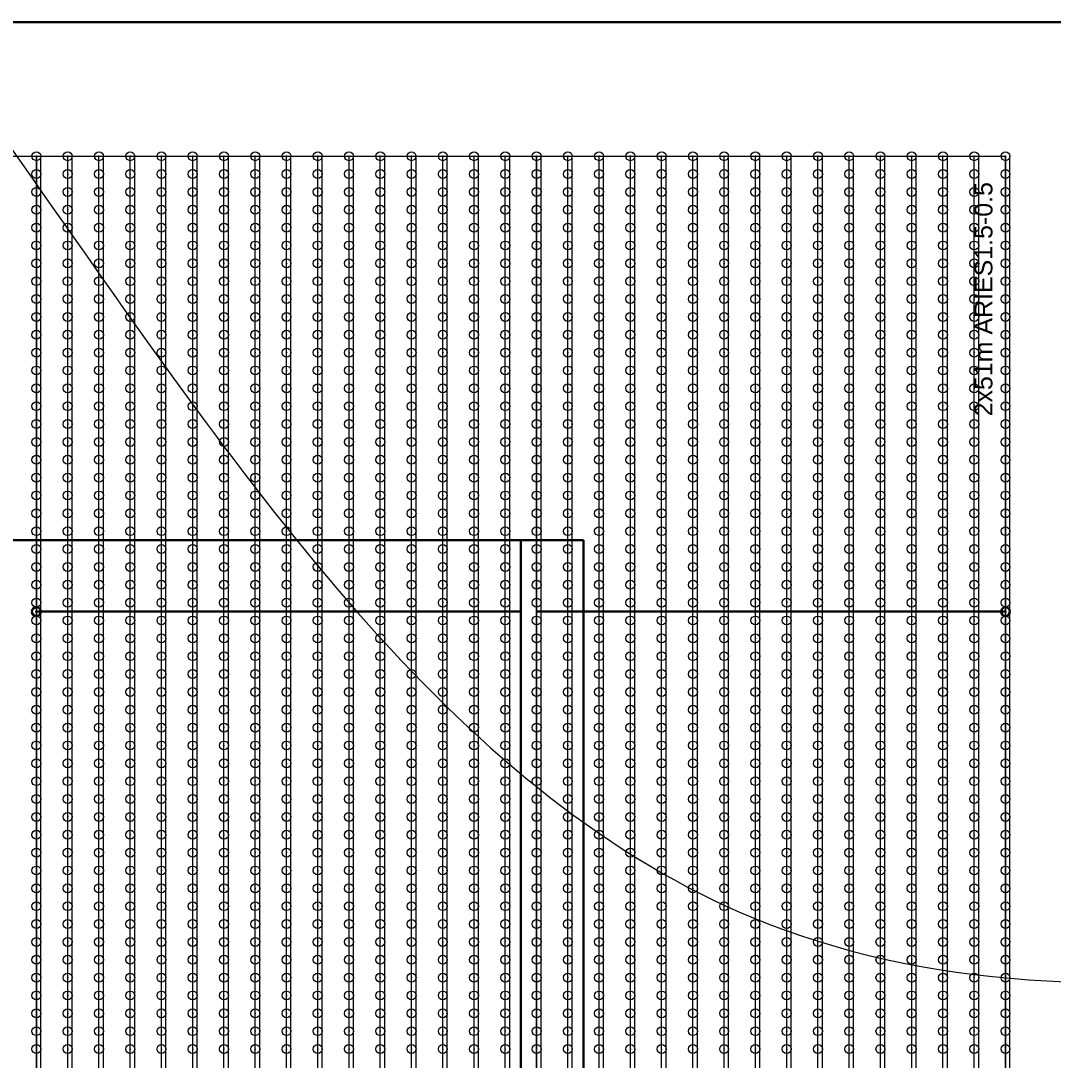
# Model space of a CAD drawing. Extents: x -405 to 744, y -1220 to 687.
# Drawn here: x 401.1 to 516.6, y -85.3 to 31.2 of the extents above; entities that cross this region are included whole.
import ezdxf

# ---------------------------------------------------------------- set-up
doc = ezdxf.new("R2010")
doc.units = 0
doc.header["$PDMODE"] = 32
doc.header["$PDSIZE"] = 1
doc.layers.get('0').update_dxf_attribs({"linetype": 'CONTINUOUS', "lineweight": 9})
doc.layers.get('Defpoints').update_dxf_attribs({"linetype": 'CONTINUOUS'})
for name, color, linetype, lineweight in [('Curvas', 8, 'CONTINUOUS', 9), ('Cálculos', 154, 'CONTINUOUS', 9), ('Estacas-uva', 8, 'CONTINUOUS', 15), ('Limite de Válvulas', 7, 'CONTINUOUS', 9), ('LP050-PN040', 4, 'CONTINUOUS', 30), ('LP075-PN040', 1, 'CONTINUOUS', 30), ('Poligonal', 7, 'CONTINUOUS', 30), ('T-nº de emissor', 7, 'CONTINUOUS', 9), ('Tubo Gotejador', 72, 'CONTINUOUS', 9)]:
    doc.layers.add(name, color=color, linetype=linetype, lineweight=lineweight)
doc.layers.add('Final de Ramal 50', color=4, linetype='CONTINUOUS', lineweight=30, plot=False)
doc.styles.add('TEXTO EMISSOR', font='arial.ttf', dxfattribs={"height": 2})
doc.dimstyles.new('2xARIES1.5-0.5', dxfattribs={"dimscale": 0, "dimtxt": 3, "dimasz": 0.01, "dimexe": 0, "dimexo": 0, "dimgap": 1.5, "dimtad": 3, "dimjust": 1, "dimdec": 0, "dimzin": 12, "dimdsep": 46, "dimtxsty": 'TEXTO EMISSOR', "dimblk": 'NONE', "dimcen": 2.5, "dimse1": 1, "dimse2": 1, "dimsd1": 1, "dimsd2": 1, "dimclrd": 7, "dimclre": 7, "dimclrt": 256, "dimadec": 0, "dimazin": 0, "dimtfac": 1, "dimtdec": 0, "dimtmove": 0, "dimatfit": 3, "dimldrblk": 'OPEN', "dimfxl": 1, "dimtolj": 1, "dimtzin": 0, "dimarcsym": 0})

# ---------------------------------------------------------------- blocks, each defined once
blk = doc.blocks.new('*D169')
at = {"layer": 'Defpoints', "color": 0}
for p in [(512.98, 16), (511.38, -35), (512.98, -35)]:
    blk.add_point(p, dxfattribs=at)
at = {"layer": 'T-nº de emissor', "insert": (508.85, -0.02), "char_height": 2, "attachment_point": 5, "rotation": 90, "style": 'TEXTO EMISSOR'}
blk.add_mtext('\\A1;2x51m ARIES1.5-0.5', dxfattribs=at)
blk = doc.blocks.new('_None')
blk = doc.blocks.new('_OPEN')
at = {"color": 0, "linetype": 'ByBlock'}
for p, q in [((-1, 0), (0, 0)), ((0, 0), (-1, 0)), ((0, 0), (-1, 0))]:
    blk.add_line(p, q, dxfattribs=at)
blk = doc.blocks.new('*D170')
at = {"layer": 'Defpoints', "color": 0}
for p in [(511.3, -35), (511.8, -35), (511.3, -129)]:
    blk.add_point(p, dxfattribs=at)
at = {"layer": 'T-nº de emissor', "insert": (509.266, -112.976), "char_height": 2, "attachment_point": 5, "rotation": 90, "style": 'TEXTO EMISSOR'}
blk.add_mtext('\\A1;2x94m ARIES1.5-0.5', dxfattribs=at)

msp = doc.modelspace()

# ---------------------------------------------------------------- linework, layer by layer
at = {"layer": 'Curvas'}
for points in [[(-90, 210), (-90, 84), (-70, -41), (40, -156), (170, -226), (355, -256), (470, -316), (545, -321), (610, -326)], [(-60, 210), (-50, 20), (50, -60), (240, -70), (380, -140), (480, -180), (580, -180), (630, -170)], [(-20, 210), (-30, 120), (24.8, 0), (94.8, 0), (204.8, 50), (334.8, 80), (404.8, 10), (484.8, -70), (614.8, -50), (644.8, -30)]]:
    msp.add_spline(points, degree=3, dxfattribs=at)
at = {"layer": 'Cálculos'}
for points in [[(24.8, 31), (524.8, 31)], [(38.6, 31), (524.8, 31)]]:
    msp.add_lwpolyline(points, dxfattribs=at)
at = {"layer": 'Estacas-uva'}
for p in [(402.8, 16), (406.3, 16), (409.8, 16), (413.3, 16), (416.8, 16), (420.3, 16), (423.8, 16), (427.3, 16), (430.8, 16), (434.3, 16), (437.8, 16), (441.3, 16), (444.8, 16), (448.3, 16), (451.8, 16), (455.3, 16), (458.8, 16), (462.3, 16), (465.8, 16), (469.3, 16), (472.8, 16), (476.3, 16), (479.8, 16), (483.3, 16), (486.8, 16), (490.3, 16), (493.8, 16), (497.3, 16), (500.8, 16), (504.3, 16), (507.8, 16), (511.3, 16), (402.8, 14), (406.3, 14), (409.8, 14), (413.3, 14), (416.8, 14), (420.3, 14), (423.8, 14), (427.3, 14), (430.8, 14), (434.3, 14), (437.8, 14), (441.3, 14), (444.8, 14), (448.3, 14), (451.8, 14), (455.3, 14), (458.8, 14), (462.3, 14), (465.8, 14), (469.3, 14), (472.8, 14), (476.3, 14), (479.8, 14), (483.3, 14), (486.8, 14), (490.3, 14), (493.8, 14), (497.3, 14), (500.8, 14), (504.3, 14), (507.8, 14), (511.3, 14), (402.8, 12), (406.3, 12), (409.8, 12), (413.3, 12), (416.8, 12), (420.3, 12), (423.8, 12), (427.3, 12), (430.8, 12), (434.3, 12), (437.8, 12), (441.3, 12), (444.8, 12), (448.3, 12), (451.8, 12), (455.3, 12), (458.8, 12), (462.3, 12), (465.8, 12), (469.3, 12), (472.8, 12), (476.3, 12), (479.8, 12), (483.3, 12), (486.8, 12), (490.3, 12), (493.8, 12), (497.3, 12), (500.8, 12), (504.3, 12), (507.8, 12), (511.3, 12), (402.8, 10), (406.3, 10), (409.8, 10), (413.3, 10), (416.8, 10), (420.3, 10), (423.8, 10), (427.3, 10), (430.8, 10), (434.3, 10), (437.8, 10), (441.3, 10), (444.8, 10), (448.3, 10), (451.8, 10), (455.3, 10), (458.8, 10), (462.3, 10), (465.8, 10), (469.3, 10), (472.8, 10), (476.3, 10), (479.8, 10), (483.3, 10), (486.8, 10), (490.3, 10), (493.8, 10), (497.3, 10), (500.8, 10), (504.3, 10), (507.8, 10), (511.3, 10), (402.8, 8), (406.3, 8), (409.8, 8), (413.3, 8), (416.8, 8), (420.3, 8), (423.8, 8), (427.3, 8), (430.8, 8), (434.3, 8), (437.8, 8), (441.3, 8), (444.8, 8), (448.3, 8), (451.8, 8), (455.3, 8), (458.8, 8), (462.3, 8), (465.8, 8), (469.3, 8), (472.8, 8), (476.3, 8), (479.8, 8), (483.3, 8), (486.8, 8), (490.3, 8), (493.8, 8), (497.3, 8), (500.8, 8), (504.3, 8), (507.8, 8), (511.3, 8), (402.8, 6), (406.3, 6), (409.8, 6), (413.3, 6), (416.8, 6), (420.3, 6), (423.8, 6), (427.3, 6), (430.8, 6), (434.3, 6), (437.8, 6), (441.3, 6), (444.8, 6), (448.3, 6), (451.8, 6), (455.3, 6), (458.8, 6), (462.3, 6), (465.8, 6), (469.3, 6), (472.8, 6), (476.3, 6), (479.8, 6), (483.3, 6), (486.8, 6), (490.3, 6), (493.8, 6), (497.3, 6), (500.8, 6), (504.3, 6), (507.8, 6), (511.3, 6), (402.8, 4), (406.3, 4), (409.8, 4), (413.3, 4), (416.8, 4), (420.3, 4), (423.8, 4), (427.3, 4), (430.8, 4), (434.3, 4), (437.8, 4), (441.3, 4), (444.8, 4), (448.3, 4), (451.8, 4), (455.3, 4), (458.8, 4), (462.3, 4), (465.8, 4), (469.3, 4), (472.8, 4), (476.3, 4), (479.8, 4), (483.3, 4), (486.8, 4), (490.3, 4), (493.8, 4), (497.3, 4), (500.8, 4), (504.3, 4), (507.8, 4), (511.3, 4), (402.8, 2), (406.3, 2), (409.8, 2), (413.3, 2), (416.8, 2), (420.3, 2), (423.8, 2), (427.3, 2), (430.8, 2), (434.3, 2), (437.8, 2), (441.3, 2), (444.8, 2), (448.3, 2), (451.8, 2), (455.3, 2), (458.8, 2), (462.3, 2), (465.8, 2), (469.3, 2), (472.8, 2), (476.3, 2), (479.8, 2), (483.3, 2), (486.8, 2), (490.3, 2), (493.8, 2), (497.3, 2), (500.8, 2), (504.3, 2), (507.8, 2), (511.3, 2), (402.8, 0), (406.3, 0), (409.8, 0), (413.3, 0), (416.8, 0), (420.3, 0), (423.8, 0), (427.3, 0), (430.8, 0), (434.3, 0), (437.8, 0), (441.3, 0), (444.8, 0), (448.3, 0), (451.8, 0), (455.3, 0), (458.8, 0), (462.3, 0), (465.8, 0), (469.3, 0), (472.8, 0), (476.3, 0), (479.8, 0), (483.3, 0), (486.8, 0), (490.3, 0), (493.8, 0), (497.3, 0), (500.8, 0), (504.3, 0), (507.8, 0), (511.3, 0), (402.8, -2), (406.3, -2), (409.8, -2), (413.3, -2), (416.8, -2), (420.3, -2), (423.8, -2), (427.3, -2), (430.8, -2), (434.3, -2), (437.8, -2), (441.3, -2), (444.8, -2), (448.3, -2), (451.8, -2), (455.3, -2), (458.8, -2), (462.3, -2), (465.8, -2), (469.3, -2), (472.8, -2), (476.3, -2), (479.8, -2), (483.3, -2), (486.8, -2), (490.3, -2), (493.8, -2), (497.3, -2), (500.8, -2), (504.3, -2), (507.8, -2), (511.3, -2), (402.8, -4), (406.3, -4), (409.8, -4), (413.3, -4), (416.8, -4), (420.3, -4), (423.8, -4), (427.3, -4), (430.8, -4), (434.3, -4), (437.8, -4), (441.3, -4), (444.8, -4), (448.3, -4), (451.8, -4), (455.3, -4), (458.8, -4), (462.3, -4), (465.8, -4), (469.3, -4), (472.8, -4), (476.3, -4), (479.8, -4), (483.3, -4), (486.8, -4), (490.3, -4), (493.8, -4), (497.3, -4), (500.8, -4), (504.3, -4), (507.8, -4), (511.3, -4), (402.8, -6), (406.3, -6), (409.8, -6), (413.3, -6), (416.8, -6), (420.3, -6), (423.8, -6), (427.3, -6), (430.8, -6), (434.3, -6), (437.8, -6), (441.3, -6), (444.8, -6), (448.3, -6), (451.8, -6), (455.3, -6), (458.8, -6), (462.3, -6), (465.8, -6), (469.3, -6), (472.8, -6), (476.3, -6), (479.8, -6), (483.3, -6), (486.8, -6), (490.3, -6), (493.8, -6), (497.3, -6), (500.8, -6), (504.3, -6), (507.8, -6), (511.3, -6), (402.8, -8), (406.3, -8), (409.8, -8), (413.3, -8), (416.8, -8), (420.3, -8), (423.8, -8), (427.3, -8), (430.8, -8), (434.3, -8), (437.8, -8), (441.3, -8), (444.8, -8), (448.3, -8), (451.8, -8), (455.3, -8), (458.8, -8), (462.3, -8), (465.8, -8), (469.3, -8), (472.8, -8), (476.3, -8), (479.8, -8), (483.3, -8), (486.8, -8), (490.3, -8), (493.8, -8), (497.3, -8), (500.8, -8), (504.3, -8), (507.8, -8), (511.3, -8), (402.8, -10), (406.3, -10), (409.8, -10), (413.3, -10), (416.8, -10), (420.3, -10), (423.8, -10), (427.3, -10), (430.8, -10), (434.3, -10), (437.8, -10), (441.3, -10), (444.8, -10), (448.3, -10), (451.8, -10), (455.3, -10), (458.8, -10), (462.3, -10), (465.8, -10), (469.3, -10), (472.8, -10), (476.3, -10), (479.8, -10), (483.3, -10), (486.8, -10), (490.3, -10), (493.8, -10), (497.3, -10), (500.8, -10), (504.3, -10), (507.8, -10), (511.3, -10), (402.8, -12), (406.3, -12), (409.8, -12), (413.3, -12), (416.8, -12), (420.3, -12), (423.8, -12), (427.3, -12), (430.8, -12), (434.3, -12), (437.8, -12), (441.3, -12), (444.8, -12), (448.3, -12), (451.8, -12), (455.3, -12), (458.8, -12), (462.3, -12), (465.8, -12), (469.3, -12), (472.8, -12), (476.3, -12), (479.8, -12), (483.3, -12), (486.8, -12), (490.3, -12), (493.8, -12), (497.3, -12), (500.8, -12), (504.3, -12), (507.8, -12), (511.3, -12), (402.8, -14), (406.3, -14), (409.8, -14), (413.3, -14), (416.8, -14), (420.3, -14), (423.8, -14), (427.3, -14), (430.8, -14), (434.3, -14), (437.8, -14), (441.3, -14), (444.8, -14), (448.3, -14), (451.8, -14), (455.3, -14), (458.8, -14), (462.3, -14), (465.8, -14), (469.3, -14), (472.8, -14), (476.3, -14), (479.8, -14), (483.3, -14), (486.8, -14), (490.3, -14), (493.8, -14), (497.3, -14), (500.8, -14), (504.3, -14), (507.8, -14), (511.3, -14), (402.8, -16), (406.3, -16), (409.8, -16), (413.3, -16), (416.8, -16), (420.3, -16), (423.8, -16), (427.3, -16), (430.8, -16), (434.3, -16), (437.8, -16), (441.3, -16), (444.8, -16), (448.3, -16), (451.8, -16), (455.3, -16), (458.8, -16), (462.3, -16), (465.8, -16), (469.3, -16), (472.8, -16), (476.3, -16), (479.8, -16), (483.3, -16), (486.8, -16), (490.3, -16), (493.8, -16), (497.3, -16), (500.8, -16), (504.3, -16), (507.8, -16), (511.3, -16), (402.8, -18), (406.3, -18), (409.8, -18), (413.3, -18), (416.8, -18), (420.3, -18), (423.8, -18), (427.3, -18), (430.8, -18), (434.3, -18), (437.8, -18), (441.3, -18), (444.8, -18), (448.3, -18), (451.8, -18), (455.3, -18), (458.8, -18), (462.3, -18), (465.8, -18), (469.3, -18), (472.8, -18), (476.3, -18), (479.8, -18), (483.3, -18), (486.8, -18), (490.3, -18), (493.8, -18), (497.3, -18), (500.8, -18), (504.3, -18), (507.8, -18), (511.3, -18), (402.8, -20), (406.3, -20), (409.8, -20), (413.3, -20), (416.8, -20), (420.3, -20), (423.8, -20), (427.3, -20), (430.8, -20), (434.3, -20), (437.8, -20), (441.3, -20), (444.8, -20), (448.3, -20), (451.8, -20), (455.3, -20), (458.8, -20), (462.3, -20), (465.8, -20), (469.3, -20), (472.8, -20), (476.3, -20), (479.8, -20), (483.3, -20), (486.8, -20), (490.3, -20), (493.8, -20), (497.3, -20), (500.8, -20), (504.3, -20), (507.8, -20), (511.3, -20), (402.8, -22), (406.3, -22), (409.8, -22), (413.3, -22), (416.8, -22), (420.3, -22), (423.8, -22), (427.3, -22), (430.8, -22), (434.3, -22), (437.8, -22), (441.3, -22), (444.8, -22), (448.3, -22), (451.8, -22), (455.3, -22), (458.8, -22), (462.3, -22), (465.8, -22), (469.3, -22), (472.8, -22), (476.3, -22), (479.8, -22), (483.3, -22), (486.8, -22), (490.3, -22), (493.8, -22), (497.3, -22), (500.8, -22), (504.3, -22), (507.8, -22), (511.3, -22), (402.8, -24), (406.3, -24), (409.8, -24), (413.3, -24), (416.8, -24), (420.3, -24), (423.8, -24), (427.3, -24), (430.8, -24), (434.3, -24), (437.8, -24), (441.3, -24), (444.8, -24), (448.3, -24), (451.8, -24), (455.3, -24), (458.8, -24), (462.3, -24), (465.8, -24), (469.3, -24), (472.8, -24), (476.3, -24), (479.8, -24), (483.3, -24), (486.8, -24), (490.3, -24), (493.8, -24), (497.3, -24), (500.8, -24), (504.3, -24), (507.8, -24), (511.3, -24), (402.8, -26), (406.3, -26), (409.8, -26), (413.3, -26), (416.8, -26), (420.3, -26), (423.8, -26), (427.3, -26), (430.8, -26), (434.3, -26), (437.8, -26), (441.3, -26), (444.8, -26), (448.3, -26), (451.8, -26), (455.3, -26), (458.8, -26), (462.3, -26), (465.8, -26), (469.3, -26), (472.8, -26), (476.3, -26), (479.8, -26), (483.3, -26), (486.8, -26), (490.3, -26), (493.8, -26), (497.3, -26), (500.8, -26), (504.3, -26), (507.8, -26), (511.3, -26), (402.8, -28), (406.3, -28), (409.8, -28), (413.3, -28), (416.8, -28), (420.3, -28), (423.8, -28), (427.3, -28), (430.8, -28), (434.3, -28), (437.8, -28), (441.3, -28), (444.8, -28), (448.3, -28), (451.8, -28), (455.3, -28), (458.8, -28), (462.3, -28), (465.8, -28), (469.3, -28), (472.8, -28), (476.3, -28), (479.8, -28), (483.3, -28), (486.8, -28), (490.3, -28), (493.8, -28), (497.3, -28), (500.8, -28), (504.3, -28), (507.8, -28), (511.3, -28), (402.8, -30), (406.3, -30), (409.8, -30), (413.3, -30), (416.8, -30), (420.3, -30), (423.8, -30), (427.3, -30), (430.8, -30), (434.3, -30), (437.8, -30), (441.3, -30), (444.8, -30), (448.3, -30), (451.8, -30), (455.3, -30), (458.8, -30), (462.3, -30), (465.8, -30), (469.3, -30), (472.8, -30), (476.3, -30), (479.8, -30), (483.3, -30), (486.8, -30), (490.3, -30), (493.8, -30), (497.3, -30), (500.8, -30), (504.3, -30), (507.8, -30), (511.3, -30), (402.8, -32), (406.3, -32), (409.8, -32), (413.3, -32), (416.8, -32), (420.3, -32), (423.8, -32), (427.3, -32), (430.8, -32), (434.3, -32), (437.8, -32), (441.3, -32), (444.8, -32), (448.3, -32), (451.8, -32), (455.3, -32), (458.8, -32), (462.3, -32), (465.8, -32), (469.3, -32), (472.8, -32), (476.3, -32), (479.8, -32), (483.3, -32), (486.8, -32), (490.3, -32), (493.8, -32), (497.3, -32), (500.8, -32), (504.3, -32), (507.8, -32), (511.3, -32), (402.8, -34), (406.3, -34), (409.8, -34), (413.3, -34), (416.8, -34), (420.3, -34), (423.8, -34), (427.3, -34), (430.8, -34), (434.3, -34), (437.8, -34), (441.3, -34), (444.8, -34), (448.3, -34), (451.8, -34), (455.3, -34), (458.8, -34), (462.3, -34), (465.8, -34), (469.3, -34), (472.8, -34), (476.3, -34), (479.8, -34), (483.3, -34), (486.8, -34), (490.3, -34), (493.8, -34), (497.3, -34), (500.8, -34), (504.3, -34), (507.8, -34), (511.3, -34), (402.8, -36), (406.3, -36), (409.8, -36), (413.3, -36), (416.8, -36), (420.3, -36), (423.8, -36), (427.3, -36), (430.8, -36), (434.3, -36), (437.8, -36), (441.3, -36), (444.8, -36), (448.3, -36), (451.8, -36), (455.3, -36), (458.8, -36), (462.3, -36), (465.8, -36), (469.3, -36), (472.8, -36), (476.3, -36), (479.8, -36), (483.3, -36), (486.8, -36), (490.3, -36), (493.8, -36), (497.3, -36), (500.8, -36), (504.3, -36), (507.8, -36), (511.3, -36), (402.8, -38), (406.3, -38), (409.8, -38), (413.3, -38), (416.8, -38), (420.3, -38), (423.8, -38), (427.3, -38), (430.8, -38), (434.3, -38), (437.8, -38), (441.3, -38), (444.8, -38), (448.3, -38), (451.8, -38), (455.3, -38), (458.8, -38), (462.3, -38), (465.8, -38), (469.3, -38), (472.8, -38), (476.3, -38), (479.8, -38), (483.3, -38), (486.8, -38), (490.3, -38), (493.8, -38), (497.3, -38), (500.8, -38), (504.3, -38), (507.8, -38), (511.3, -38), (402.8, -40), (406.3, -40), (409.8, -40), (413.3, -40), (416.8, -40), (420.3, -40), (423.8, -40), (427.3, -40), (430.8, -40), (434.3, -40), (437.8, -40), (441.3, -40), (444.8, -40), (448.3, -40), (451.8, -40), (455.3, -40), (458.8, -40), (462.3, -40), (465.8, -40), (469.3, -40), (472.8, -40), (476.3, -40), (479.8, -40), (483.3, -40), (486.8, -40), (490.3, -40), (493.8, -40), (497.3, -40), (500.8, -40), (504.3, -40), (507.8, -40), (511.3, -40), (402.8, -42), (406.3, -42), (409.8, -42), (413.3, -42), (416.8, -42), (420.3, -42), (423.8, -42), (427.3, -42), (430.8, -42), (434.3, -42), (437.8, -42), (441.3, -42), (444.8, -42), (448.3, -42), (451.8, -42), (455.3, -42), (458.8, -42), (462.3, -42), (465.8, -42), (469.3, -42), (472.8, -42), (476.3, -42), (479.8, -42), (483.3, -42), (486.8, -42), (490.3, -42), (493.8, -42), (497.3, -42), (500.8, -42), (504.3, -42), (507.8, -42), (511.3, -42), (402.8, -44), (406.3, -44), (409.8, -44), (413.3, -44), (416.8, -44), (420.3, -44), (423.8, -44), (427.3, -44), (430.8, -44), (434.3, -44), (437.8, -44), (441.3, -44), (444.8, -44), (448.3, -44), (451.8, -44), (455.3, -44), (458.8, -44), (462.3, -44), (465.8, -44), (469.3, -44), (472.8, -44), (476.3, -44), (479.8, -44), (483.3, -44), (486.8, -44), (490.3, -44), (493.8, -44), (497.3, -44), (500.8, -44), (504.3, -44), (507.8, -44), (511.3, -44), (402.8, -46), (406.3, -46), (409.8, -46), (413.3, -46), (416.8, -46), (420.3, -46), (423.8, -46), (427.3, -46), (430.8, -46), (434.3, -46), (437.8, -46), (441.3, -46), (444.8, -46), (448.3, -46), (451.8, -46), (455.3, -46), (458.8, -46), (462.3, -46), (465.8, -46), (469.3, -46), (472.8, -46), (476.3, -46), (479.8, -46), (483.3, -46), (486.8, -46), (490.3, -46), (493.8, -46), (497.3, -46), (500.8, -46), (504.3, -46), (507.8, -46), (511.3, -46), (402.8, -48), (406.3, -48), (409.8, -48), (413.3, -48), (416.8, -48), (420.3, -48), (423.8, -48), (427.3, -48), (430.8, -48), (434.3, -48), (437.8, -48), (441.3, -48), (444.8, -48), (448.3, -48), (451.8, -48), (455.3, -48), (458.8, -48), (462.3, -48), (465.8, -48), (469.3, -48), (472.8, -48), (476.3, -48), (479.8, -48), (483.3, -48), (486.8, -48), (490.3, -48), (493.8, -48), (497.3, -48), (500.8, -48), (504.3, -48), (507.8, -48), (511.3, -48), (402.8, -50), (406.3, -50), (409.8, -50), (413.3, -50), (416.8, -50), (420.3, -50), (423.8, -50), (427.3, -50), (430.8, -50), (434.3, -50), (437.8, -50), (441.3, -50), (444.8, -50), (448.3, -50), (451.8, -50), (455.3, -50), (458.8, -50), (462.3, -50), (465.8, -50), (469.3, -50), (472.8, -50), (476.3, -50), (479.8, -50), (483.3, -50), (486.8, -50), (490.3, -50), (493.8, -50), (497.3, -50), (500.8, -50), (504.3, -50), (507.8, -50), (511.3, -50), (402.8, -52), (406.3, -52), (409.8, -52), (413.3, -52), (416.8, -52), (420.3, -52), (423.8, -52), (427.3, -52), (430.8, -52), (434.3, -52), (437.8, -52), (441.3, -52), (444.8, -52), (448.3, -52), (451.8, -52), (455.3, -52), (458.8, -52), (462.3, -52), (465.8, -52), (469.3, -52), (472.8, -52), (476.3, -52), (479.8, -52), (483.3, -52), (486.8, -52), (490.3, -52), (493.8, -52), (497.3, -52), (500.8, -52), (504.3, -52), (507.8, -52), (511.3, -52), (402.8, -54), (406.3, -54), (409.8, -54), (413.3, -54), (416.8, -54), (420.3, -54), (423.8, -54), (427.3, -54), (430.8, -54), (434.3, -54), (437.8, -54), (441.3, -54), (444.8, -54), (448.3, -54), (451.8, -54), (455.3, -54), (458.8, -54), (462.3, -54), (465.8, -54), (469.3, -54), (472.8, -54), (476.3, -54), (479.8, -54), (483.3, -54), (486.8, -54), (490.3, -54), (493.8, -54), (497.3, -54), (500.8, -54), (504.3, -54), (507.8, -54), (511.3, -54), (402.8, -56), (406.3, -56), (409.8, -56), (413.3, -56), (416.8, -56), (420.3, -56), (423.8, -56), (427.3, -56), (430.8, -56), (434.3, -56), (437.8, -56), (441.3, -56), (444.8, -56), (448.3, -56), (451.8, -56), (455.3, -56), (458.8, -56), (462.3, -56), (465.8, -56), (469.3, -56), (472.8, -56), (476.3, -56), (479.8, -56), (483.3, -56), (486.8, -56), (490.3, -56), (493.8, -56), (497.3, -56), (500.8, -56), (504.3, -56), (507.8, -56), (511.3, -56), (402.8, -58), (406.3, -58), (409.8, -58), (413.3, -58), (416.8, -58), (420.3, -58), (423.8, -58), (427.3, -58), (430.8, -58), (434.3, -58), (437.8, -58), (441.3, -58), (444.8, -58), (448.3, -58), (451.8, -58), (455.3, -58), (458.8, -58), (462.3, -58), (465.8, -58), (469.3, -58), (472.8, -58), (476.3, -58), (479.8, -58), (483.3, -58), (486.8, -58), (490.3, -58), (493.8, -58), (497.3, -58), (500.8, -58), (504.3, -58), (507.8, -58), (511.3, -58), (402.8, -60), (406.3, -60), (409.8, -60), (413.3, -60), (416.8, -60), (420.3, -60), (423.8, -60), (427.3, -60), (430.8, -60), (434.3, -60), (437.8, -60), (441.3, -60), (444.8, -60), (448.3, -60), (451.8, -60), (455.3, -60), (458.8, -60), (462.3, -60), (465.8, -60), (469.3, -60), (472.8, -60), (476.3, -60), (479.8, -60), (483.3, -60), (486.8, -60), (490.3, -60), (493.8, -60), (497.3, -60), (500.8, -60), (504.3, -60), (507.8, -60), (511.3, -60), (402.8, -62), (406.3, -62), (409.8, -62), (413.3, -62), (416.8, -62), (420.3, -62), (423.8, -62), (427.3, -62), (430.8, -62), (434.3, -62), (437.8, -62), (441.3, -62), (444.8, -62), (448.3, -62), (451.8, -62), (455.3, -62), (458.8, -62), (462.3, -62), (465.8, -62), (469.3, -62), (472.8, -62), (476.3, -62), (479.8, -62), (483.3, -62), (486.8, -62), (490.3, -62), (493.8, -62), (497.3, -62), (500.8, -62), (504.3, -62), (507.8, -62), (511.3, -62), (402.8, -64), (406.3, -64), (409.8, -64), (413.3, -64), (416.8, -64), (420.3, -64), (423.8, -64), (427.3, -64), (430.8, -64), (434.3, -64), (437.8, -64), (441.3, -64), (444.8, -64), (448.3, -64), (451.8, -64), (455.3, -64), (458.8, -64), (462.3, -64), (465.8, -64), (469.3, -64), (472.8, -64), (476.3, -64), (479.8, -64), (483.3, -64), (486.8, -64), (490.3, -64), (493.8, -64), (497.3, -64), (500.8, -64), (504.3, -64), (507.8, -64), (511.3, -64), (402.8, -66), (406.3, -66), (409.8, -66), (413.3, -66), (416.8, -66), (420.3, -66), (423.8, -66), (427.3, -66), (430.8, -66), (434.3, -66), (437.8, -66), (441.3, -66), (444.8, -66), (448.3, -66), (451.8, -66), (455.3, -66), (458.8, -66), (462.3, -66), (465.8, -66), (469.3, -66), (472.8, -66), (476.3, -66), (479.8, -66), (483.3, -66), (486.8, -66), (490.3, -66), (493.8, -66), (497.3, -66), (500.8, -66), (504.3, -66), (507.8, -66), (511.3, -66), (402.8, -68), (406.3, -68), (409.8, -68), (413.3, -68), (416.8, -68), (420.3, -68), (423.8, -68), (427.3, -68), (430.8, -68), (434.3, -68), (437.8, -68), (441.3, -68), (444.8, -68), (448.3, -68), (451.8, -68), (455.3, -68), (458.8, -68), (462.3, -68), (465.8, -68), (469.3, -68), (472.8, -68), (476.3, -68), (479.8, -68), (483.3, -68), (486.8, -68), (490.3, -68), (493.8, -68), (497.3, -68), (500.8, -68), (504.3, -68), (507.8, -68), (511.3, -68), (402.8, -70), (406.3, -70), (409.8, -70), (413.3, -70), (416.8, -70), (420.3, -70), (423.8, -70), (427.3, -70), (430.8, -70), (434.3, -70), (437.8, -70), (441.3, -70), (444.8, -70), (448.3, -70), (451.8, -70), (455.3, -70), (458.8, -70), (462.3, -70), (465.8, -70), (469.3, -70), (472.8, -70), (476.3, -70), (479.8, -70), (483.3, -70), (486.8, -70), (490.3, -70), (493.8, -70), (497.3, -70), (500.8, -70), (504.3, -70), (507.8, -70), (511.3, -70), (402.8, -72), (406.3, -72), (409.8, -72), (413.3, -72), (416.8, -72), (420.3, -72), (423.8, -72), (427.3, -72), (430.8, -72), (434.3, -72), (437.8, -72), (441.3, -72), (444.8, -72), (448.3, -72), (451.8, -72), (455.3, -72), (458.8, -72), (462.3, -72), (465.8, -72), (469.3, -72), (472.8, -72), (476.3, -72), (479.8, -72), (483.3, -72), (486.8, -72), (490.3, -72), (493.8, -72), (497.3, -72), (500.8, -72), (504.3, -72), (507.8, -72), (511.3, -72), (402.8, -74), (406.3, -74), (409.8, -74), (413.3, -74), (416.8, -74), (420.3, -74), (423.8, -74), (427.3, -74), (430.8, -74), (434.3, -74), (437.8, -74), (441.3, -74), (444.8, -74), (448.3, -74), (451.8, -74), (455.3, -74), (458.8, -74), (462.3, -74), (465.8, -74), (469.3, -74), (472.8, -74), (476.3, -74), (479.8, -74), (483.3, -74), (486.8, -74), (490.3, -74), (493.8, -74), (497.3, -74), (500.8, -74), (504.3, -74), (507.8, -74), (511.3, -74), (402.8, -76), (406.3, -76), (409.8, -76), (413.3, -76), (416.8, -76), (420.3, -76), (423.8, -76), (427.3, -76), (430.8, -76), (434.3, -76), (437.8, -76), (441.3, -76), (444.8, -76), (448.3, -76), (451.8, -76), (455.3, -76), (458.8, -76), (462.3, -76), (465.8, -76), (469.3, -76), (472.8, -76), (476.3, -76), (479.8, -76), (483.3, -76), (486.8, -76), (490.3, -76), (493.8, -76), (497.3, -76), (500.8, -76), (504.3, -76), (507.8, -76), (511.3, -76), (402.8, -78), (406.3, -78), (409.8, -78), (413.3, -78), (416.8, -78), (420.3, -78), (423.8, -78), (427.3, -78), (430.8, -78), (434.3, -78), (437.8, -78), (441.3, -78), (444.8, -78), (448.3, -78), (451.8, -78), (455.3, -78), (458.8, -78), (462.3, -78), (465.8, -78), (469.3, -78), (472.8, -78), (476.3, -78), (479.8, -78), (483.3, -78), (486.8, -78), (490.3, -78), (493.8, -78), (497.3, -78), (500.8, -78), (504.3, -78), (507.8, -78), (511.3, -78), (402.8, -80), (406.3, -80), (409.8, -80), (413.3, -80), (416.8, -80), (420.3, -80), (423.8, -80), (427.3, -80), (430.8, -80), (434.3, -80), (437.8, -80), (441.3, -80), (444.8, -80), (448.3, -80), (451.8, -80), (455.3, -80), (458.8, -80), (462.3, -80), (465.8, -80), (469.3, -80), (472.8, -80), (476.3, -80), (479.8, -80), (483.3, -80), (486.8, -80), (490.3, -80), (493.8, -80), (497.3, -80), (500.8, -80), (504.3, -80), (507.8, -80), (511.3, -80), (402.8, -82), (406.3, -82), (409.8, -82), (413.3, -82), (416.8, -82), (420.3, -82), (423.8, -82), (427.3, -82), (430.8, -82), (434.3, -82), (437.8, -82), (441.3, -82), (444.8, -82), (448.3, -82), (451.8, -82), (455.3, -82), (458.8, -82), (462.3, -82), (465.8, -82), (469.3, -82), (472.8, -82), (476.3, -82), (479.8, -82), (483.3, -82), (486.8, -82), (490.3, -82), (493.8, -82), (497.3, -82), (500.8, -82), (504.3, -82), (507.8, -82), (511.3, -82), (402.8, -84), (406.3, -84), (409.8, -84), (413.3, -84), (416.8, -84), (420.3, -84), (423.8, -84), (427.3, -84), (430.8, -84), (434.3, -84), (437.8, -84), (441.3, -84), (444.8, -84), (448.3, -84), (451.8, -84), (455.3, -84), (458.8, -84), (462.3, -84), (465.8, -84), (469.3, -84), (472.8, -84), (476.3, -84), (479.8, -84), (483.3, -84), (486.8, -84), (490.3, -84), (493.8, -84), (497.3, -84), (500.8, -84), (504.3, -84), (507.8, -84), (511.3, -84)]:
    msp.add_point(p, dxfattribs=at)
at = {"layer": 'Final de Ramal 50'}
for p in [(402.8, -35), (511.3, -35)]:
    msp.add_point(p, dxfattribs=at)
at = {"layer": 'Limite de Válvulas'}
for points in [[(287.3, 16), (511.3, 16)], [(402.8, 16), (402.8, -274)], [(455.3, -274), (455.3, 16)], [(458.8, 16), (458.8, -274)], [(511.3, 16), (511.3, -35)], [(511.3, -35), (511.3, -129)]]:
    msp.add_lwpolyline(points, dxfattribs=at)
at = {"layer": 'LP050-PN040'}
for points in [[(402.8, -35), (451.05, -35)], [(463.05, -35), (511.3, -35)]]:
    msp.add_lwpolyline(points, dxfattribs=at)
at = {"layer": 'LP075-PN040'}
for points in [[(457.05, -27), (345.05, -27)], [(457.05, -27), (464.05, -27)], [(457.05, -27), (457.05, -35)], [(464.05, -27), (464.05, -35)], [(451.05, -35), (457.05, -35)], [(457.05, -35), (457.05, -187)], [(460.55, -35), (458.8, -35), (463.05, -35)], [(464.05, -35), (464.05, -187)]]:
    msp.add_lwpolyline(points, dxfattribs=at)
at = {"layer": 'Poligonal'}
msp.add_lwpolyline([(24.8, 31), (524.8, 31), (524.8, -289), (24.8, -289)], close=True, dxfattribs=at)
at = {"layer": 'Tubo Gotejador'}
for points in [[(402.8, -35), (402.8, 16)], [(403.3, -35), (403.3, 16)], [(406.3, -35), (406.3, 16)], [(406.8, -35), (406.8, 16)], [(409.8, -35), (409.8, 16)], [(410.3, -35), (410.3, 16)], [(413.3, -35), (413.3, 16)], [(413.8, -35), (413.8, 16)], [(416.8, -35), (416.8, 16)], [(417.3, -35), (417.3, 16)], [(420.3, -35), (420.3, 16)], [(420.8, -35), (420.8, 16)], [(423.8, -35), (423.8, 16)], [(424.3, -35), (424.3, 16)], [(427.3, -35), (427.3, 16)], [(427.8, -35), (427.8, 16)], [(430.8, -35), (430.8, 16)], [(431.3, -35), (431.3, 16)], [(434.3, -35), (434.3, 16)], [(434.8, -35), (434.8, 16)], [(437.8, -35), (437.8, 16)], [(438.3, -35), (438.3, 16)], [(441.3, -35), (441.3, 16)], [(441.8, -35), (441.8, 16)], [(444.8, -35), (444.8, 16)], [(445.3, -35), (445.3, 16)], [(448.3, -35), (448.3, 16)], [(448.8, -35), (448.8, 16)], [(451.8, -35), (451.8, 16)], [(452.3, -35), (452.3, 16)], [(455.3, -35), (455.3, 16)], [(455.8, -35), (455.8, 16)], [(458.8, -35), (458.8, 16)], [(459.3, -35), (459.3, 16)], [(462.3, -35), (462.3, 16)], [(462.8, -35), (462.8, 16)], [(465.8, -35), (465.8, 16)], [(466.3, -35), (466.3, 16)], [(469.3, -35), (469.3, 16)], [(469.8, -35), (469.8, 16)], [(472.8, -35), (472.8, 16)], [(473.3, -35), (473.3, 16)], [(476.3, -35), (476.3, 16)], [(476.8, -35), (476.8, 16)], [(479.8, -35), (479.8, 16)], [(480.3, -35), (480.3, 16)], [(483.3, -35), (483.3, 16)], [(483.8, -35), (483.8, 16)], [(486.8, -35), (486.8, 16)], [(487.3, -35), (487.3, 16)], [(490.3, -35), (490.3, 16)], [(490.8, -35), (490.8, 16)], [(493.8, -35), (493.8, 16)], [(494.3, -35), (494.3, 16)], [(497.3, -35), (497.3, 16)], [(497.8, -35), (497.8, 16)], [(500.8, -35), (500.8, 16)], [(501.3, -35), (501.3, 16)], [(504.3, -35), (504.3, 16)], [(504.8, -35), (504.8, 16)], [(507.8, -35), (507.8, 16)], [(508.3, -35), (508.3, 16)], [(511.3, -35), (511.3, 16)], [(511.8, -35), (511.8, 16)], [(402.8, -129), (402.8, -35)], [(403.3, -129), (403.3, -35)], [(406.3, -129), (406.3, -35)], [(406.8, -129), (406.8, -35)], [(409.8, -129), (409.8, -35)], [(410.3, -129), (410.3, -35)], [(413.3, -129), (413.3, -35)], [(413.8, -129), (413.8, -35)], [(416.8, -129), (416.8, -35)], [(417.3, -129), (417.3, -35)], [(420.3, -129), (420.3, -35)], [(420.8, -129), (420.8, -35)], [(423.8, -129), (423.8, -35)], [(424.3, -129), (424.3, -35)], [(427.3, -129), (427.3, -35)], [(427.8, -129), (427.8, -35)], [(430.8, -129), (430.8, -35)], [(431.3, -129), (431.3, -35)], [(434.3, -129), (434.3, -35)], [(434.8, -129), (434.8, -35)], [(437.8, -129), (437.8, -35)], [(438.3, -129), (438.3, -35)], [(441.3, -129), (441.3, -35)], [(441.8, -129), (441.8, -35)], [(444.8, -129), (444.8, -35)], [(445.3, -129), (445.3, -35)], [(448.3, -129), (448.3, -35)], [(448.8, -129), (448.8, -35)], [(451.8, -129), (451.8, -35)], [(452.3, -129), (452.3, -35)], [(455.3, -129), (455.3, -35)], [(455.8, -129), (455.8, -35)], [(458.8, -129), (458.8, -35)], [(459.3, -129), (459.3, -35)], [(462.3, -129), (462.3, -35)], [(462.8, -129), (462.8, -35)], [(465.8, -129), (465.8, -35)], [(466.3, -129), (466.3, -35)], [(469.3, -129), (469.3, -35)], [(469.8, -129), (469.8, -35)], [(472.8, -129), (472.8, -35)], [(473.3, -129), (473.3, -35)], [(476.3, -129), (476.3, -35)], [(476.8, -129), (476.8, -35)], [(479.8, -129), (479.8, -35)], [(480.3, -129), (480.3, -35)], [(483.3, -129), (483.3, -35)], [(483.8, -129), (483.8, -35)], [(486.8, -129), (486.8, -35)], [(487.3, -129), (487.3, -35)], [(490.3, -129), (490.3, -35)], [(490.8, -129), (490.8, -35)], [(493.8, -129), (493.8, -35)], [(494.3, -129), (494.3, -35)], [(497.3, -129), (497.3, -35)], [(497.8, -129), (497.8, -35)], [(500.8, -129), (500.8, -35)], [(501.3, -129), (501.3, -35)], [(504.3, -129), (504.3, -35)], [(504.8, -129), (504.8, -35)], [(507.8, -129), (507.8, -35)], [(508.3, -129), (508.3, -35)], [(511.3, -129), (511.3, -35)], [(511.8, -129), (511.8, -35)]]:
    msp.add_lwpolyline(points, dxfattribs=at)

# ---------------------------------------------------------------- dimensions: what is measured, and where the dimension line sits
at = {"layer": 'T-nº de emissor'}
for p1, p2, distance, picture, middle in [((512.98, 16), (512.98, -35), -1.6, '*D169', (508.85, -0.02)), ((511.3, -129), (511.3, -35), -0.5, '*D170', (509.27, -112.98))]:
    dim = msp.add_aligned_dim(p1=p1, p2=p2, distance=distance, dimstyle='2xARIES1.5-0.5', override={"dimscale": 1, "dimpost": '2x<>m ARIES1.5-0.5'}, dxfattribs=at)
    dim.commit()
    dim.dimension.update_dxf_attribs({"geometry": picture, "text_midpoint": middle})

doc.saveas('drawing.dxf')
